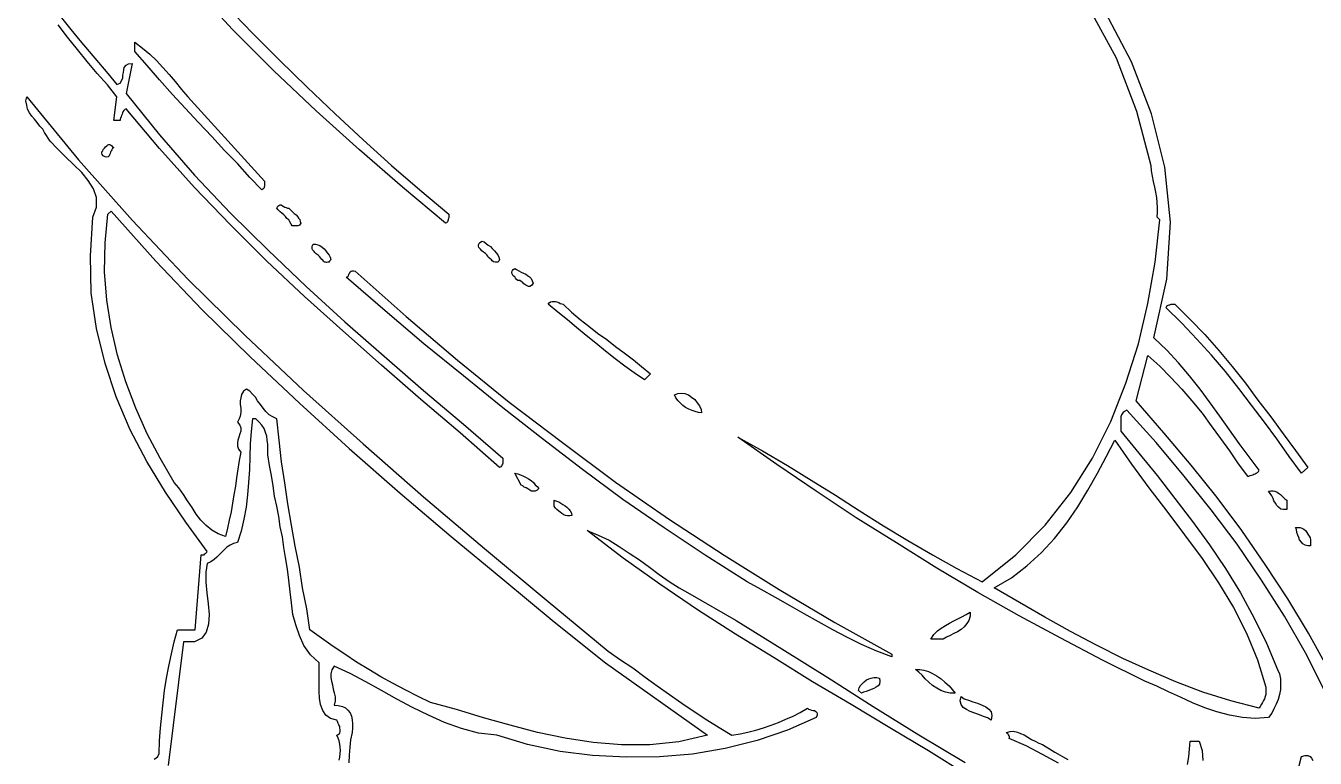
# Model space of a CAD drawing. Extents: x 0.04 to 7.28, y 0.05 to 9.48.
# Drawn here: x 0.044 to 2.858, y 5.259 to 6.858 of the extents above; entities that cross this region are included whole.
import ezdxf

# ---------------------------------------------------------------- set-up
doc = ezdxf.new("R2010")
doc.units = 0
doc.layers.add('1', color=7, linetype='Continuous')

msp = doc.modelspace()

# ---------------------------------------------------------------- linework, layer by layer
for points in [[(0.48, 6.903), (0.539, 6.842), (0.598, 6.783), (0.658, 6.724), (0.719, 6.666), (0.78, 6.609), (0.842, 6.553), (0.904, 6.5), (0.967, 6.447), (0.967, 6.444), (0.967, 6.441), (0.967, 6.439), (0.966, 6.436), (0.966, 6.434), (0.965, 6.432), (0.964, 6.43), (0.962, 6.428), (0.96, 6.427), (0.866, 6.506), (0.772, 6.587), (0.678, 6.672), (0.585, 6.76), (0.495, 6.85), (0.409, 6.944)], [(2.878, 5.407), (2.837, 5.489), (2.791, 5.569), (2.741, 5.648), (2.688, 5.726), (2.631, 5.801), (2.572, 5.875), (2.511, 5.948), (2.447, 6.019), (2.442, 6.016), (2.438, 6.013), (2.435, 6.009), (2.434, 6.004), (2.434, 5.999), (2.434, 5.994), (2.434, 5.988), (2.434, 5.983), (2.434, 5.978), (2.434, 5.973), (2.473, 5.925), (2.513, 5.876), (2.552, 5.826), (2.59, 5.776), (2.627, 5.725), (2.662, 5.673), (2.695, 5.62), (2.725, 5.565), (2.752, 5.51), (2.776, 5.453), (2.78, 5.443), (2.782, 5.432), (2.782, 5.42), (2.782, 5.409), (2.78, 5.398), (2.777, 5.387), (2.773, 5.377), (2.768, 5.367), (2.763, 5.357), (2.756, 5.348), (2.727, 5.346), (2.699, 5.348), (2.671, 5.353), (2.643, 5.36), (2.617, 5.369), (2.59, 5.38), (2.564, 5.392), (2.538, 5.404), (2.512, 5.416), (2.486, 5.427), (2.394, 5.473), (2.303, 5.521), (2.212, 5.57), (2.122, 5.621), (2.032, 5.674), (1.944, 5.729), (1.856, 5.784), (1.769, 5.842), (1.683, 5.9), (1.598, 5.96), (1.652, 5.93), (1.706, 5.898), (1.758, 5.866), (1.811, 5.833), (1.863, 5.8), (1.916, 5.766), (1.969, 5.734), (2.023, 5.703), (2.076, 5.673), (2.131, 5.644), (2.205, 5.703), (2.269, 5.768), (2.325, 5.839), (2.372, 5.914), (2.412, 5.994), (2.445, 6.078), (2.472, 6.164), (2.493, 6.252), (2.509, 6.342), (2.519, 6.434), (2.513, 6.44), (2.514, 6.451), (2.514, 6.461), (2.513, 6.472), (2.512, 6.483), (2.51, 6.495), (2.508, 6.506), (2.505, 6.518), (2.503, 6.53), (2.501, 6.541), (2.5, 6.552), (2.469, 6.671), (2.424, 6.787), (2.364, 6.898)], [(0.122, 6.875), (0.142, 6.85), (0.162, 6.826), (0.182, 6.802), (0.203, 6.778), (0.223, 6.754), (0.243, 6.73)], [(0.243, 6.73), (0.25, 6.733), (0.253, 6.738), (0.256, 6.744), (0.256, 6.75), (0.257, 6.756), (0.258, 6.762), (0.259, 6.767), (0.263, 6.772), (0.268, 6.775), (0.276, 6.776), (0.263, 6.71), (0.336, 6.62), (0.412, 6.532), (0.491, 6.449), (0.573, 6.368), (0.656, 6.289), (0.74, 6.212), (0.826, 6.137), (0.912, 6.062), (0.999, 5.988), (1.085, 5.914), (1.085, 5.911), (1.085, 5.908), (1.085, 5.906), (1.085, 5.903), (1.084, 5.901), (1.083, 5.899), (1.082, 5.897), (1.081, 5.895), (1.078, 5.894), (0.992, 5.969), (0.906, 6.042), (0.82, 6.117), (0.736, 6.192), (0.652, 6.267), (0.57, 6.344), (0.49, 6.424), (0.412, 6.505), (0.336, 6.59), (0.263, 6.677), (0.26, 6.675), (0.258, 6.673), (0.256, 6.67), (0.255, 6.668), (0.254, 6.665), (0.253, 6.662), (0.252, 6.659), (0.251, 6.657), (0.25, 6.654), (0.25, 6.651), (0.236, 6.651), (0.243, 6.703), (0.222, 6.729), (0.2, 6.754), (0.178, 6.78), (0.157, 6.806), (0.135, 6.833), (0.115, 6.86)], [(0.427, 6.671), (0.565, 6.519), (0.565, 6.516), (0.565, 6.513), (0.565, 6.511), (0.565, 6.508), (0.564, 6.506), (0.564, 6.504), (0.562, 6.502), (0.561, 6.501), (0.559, 6.5), (0.533, 6.527), (0.506, 6.557), (0.478, 6.586), (0.45, 6.616), (0.421, 6.647), (0.392, 6.678), (0.364, 6.708), (0.336, 6.74), (0.309, 6.771), (0.282, 6.802), (0.282, 6.822), (0.299, 6.809), (0.315, 6.796), (0.329, 6.782), (0.343, 6.767), (0.357, 6.752), (0.37, 6.736), (0.384, 6.719), (0.398, 6.703), (0.412, 6.687), (0.427, 6.671)], [(0.324, 5.257), (0.328, 5.259), (0.332, 5.263), (0.335, 5.269), (0.336, 5.297), (0.338, 5.325), (0.341, 5.353), (0.344, 5.38), (0.347, 5.407), (0.351, 5.434), (0.356, 5.46), (0.362, 5.487), (0.368, 5.513), (0.375, 5.539), (0.414, 5.539), (0.427, 5.703), (0.429, 5.703), (0.431, 5.703), (0.433, 5.703), (0.435, 5.705), (0.436, 5.706), (0.437, 5.707), (0.439, 5.709), (0.44, 5.71), (0.393, 5.774), (0.349, 5.84), (0.308, 5.907), (0.272, 5.976), (0.241, 6.048), (0.217, 6.121), (0.198, 6.197), (0.187, 6.275), (0.185, 6.356), (0.19, 6.44), (0.198, 6.462), (0.198, 6.483), (0.192, 6.502), (0.18, 6.52), (0.166, 6.538), (0.148, 6.555), (0.131, 6.572), (0.113, 6.589), (0.097, 6.606), (0.085, 6.625), (0.081, 6.632), (0.075, 6.639), (0.069, 6.647), (0.063, 6.654), (0.057, 6.661), (0.052, 6.668), (0.048, 6.676), (0.046, 6.685), (0.044, 6.694), (0.046, 6.703), (0.159, 6.565), (0.277, 6.433), (0.398, 6.305), (0.523, 6.182), (0.65, 6.062), (0.78, 5.945), (0.912, 5.83), (1.045, 5.717), (1.18, 5.605), (1.315, 5.493), (1.342, 5.474), (1.369, 5.456), (1.396, 5.436), (1.422, 5.417), (1.449, 5.398), (1.476, 5.379), (1.503, 5.361), (1.53, 5.343), (1.557, 5.326), (1.585, 5.309), (1.603, 5.312), (1.62, 5.316), (1.637, 5.32), (1.654, 5.325), (1.671, 5.331), (1.687, 5.337), (1.703, 5.344), (1.719, 5.351), (1.734, 5.359), (1.75, 5.368), (1.752, 5.366), (1.755, 5.365), (1.759, 5.364), (1.762, 5.363), (1.765, 5.363), (1.768, 5.361), (1.77, 5.359), (1.771, 5.356), (1.771, 5.353), (1.769, 5.348), (1.706, 5.32), (1.64, 5.298), (1.57, 5.28), (1.499, 5.268), (1.427, 5.262), (1.354, 5.261), (1.281, 5.265), (1.21, 5.274), (1.139, 5.289), (1.072, 5.309), (1.032, 5.314), (0.995, 5.324), (0.958, 5.337), (0.923, 5.353), (0.888, 5.37), (0.854, 5.388), (0.82, 5.407), (0.786, 5.426), (0.752, 5.444), (0.717, 5.46), (0.712, 5.452), (0.71, 5.443), (0.71, 5.435), (0.711, 5.427), (0.713, 5.419), (0.715, 5.41), (0.717, 5.402), (0.719, 5.393), (0.719, 5.384), (0.717, 5.375), (0.726, 5.374), (0.735, 5.372), (0.742, 5.369), (0.747, 5.364), (0.752, 5.358), (0.755, 5.351), (0.756, 5.343), (0.757, 5.334), (0.757, 5.325), (0.756, 5.315), (0.753, 5.299), (0.751, 5.283), (0.75, 5.266), (0.749, 5.249)], [(0.236, 6.592), (0.233, 6.59), (0.232, 6.587), (0.23, 6.585), (0.229, 6.582), (0.228, 6.579), (0.227, 6.576), (0.226, 6.574), (0.224, 6.572), (0.221, 6.571), (0.217, 6.572), (0.213, 6.574), (0.211, 6.577), (0.21, 6.58), (0.21, 6.583), (0.212, 6.585), (0.213, 6.588), (0.216, 6.591), (0.218, 6.594), (0.221, 6.596), (0.223, 6.598), (0.225, 6.599), (0.227, 6.599), (0.229, 6.598), (0.231, 6.597), (0.232, 6.596), (0.233, 6.594), (0.235, 6.593), (0.236, 6.592)], [(0.644, 6.427), (0.643, 6.425), (0.641, 6.423), (0.64, 6.422), (0.638, 6.421), (0.636, 6.421), (0.633, 6.421), (0.63, 6.421), (0.627, 6.421), (0.625, 6.421), (0.623, 6.425), (0.62, 6.43), (0.618, 6.434), (0.614, 6.437), (0.611, 6.442), (0.607, 6.445), (0.603, 6.449), (0.599, 6.452), (0.595, 6.456), (0.592, 6.46), (0.594, 6.464), (0.596, 6.466), (0.599, 6.467), (0.601, 6.467), (0.604, 6.465), (0.606, 6.464), (0.609, 6.462), (0.612, 6.461), (0.615, 6.46), (0.618, 6.46), (0.621, 6.457), (0.624, 6.454), (0.627, 6.451), (0.63, 6.448), (0.634, 6.445), (0.637, 6.442), (0.639, 6.438), (0.642, 6.435), (0.643, 6.431), (0.644, 6.427)], [(1.078, 6.348), (1.076, 6.344), (1.074, 6.342), (1.071, 6.342), (1.068, 6.342), (1.065, 6.343), (1.062, 6.345), (1.06, 6.347), (1.057, 6.35), (1.054, 6.352), (1.052, 6.355), (1.05, 6.358), (1.047, 6.361), (1.043, 6.364), (1.039, 6.367), (1.036, 6.37), (1.033, 6.374), (1.032, 6.377), (1.032, 6.38), (1.034, 6.384), (1.039, 6.388), (1.044, 6.386), (1.049, 6.383), (1.053, 6.379), (1.058, 6.376), (1.062, 6.372), (1.067, 6.367), (1.07, 6.363), (1.074, 6.358), (1.076, 6.353), (1.078, 6.348)], [(0.71, 6.348), (0.709, 6.346), (0.707, 6.344), (0.705, 6.342), (0.703, 6.342), (0.7, 6.341), (0.698, 6.342), (0.696, 6.342), (0.694, 6.344), (0.692, 6.346), (0.69, 6.348), (0.688, 6.351), (0.685, 6.354), (0.682, 6.357), (0.678, 6.36), (0.675, 6.363), (0.673, 6.365), (0.67, 6.369), (0.669, 6.372), (0.669, 6.377), (0.671, 6.381), (0.676, 6.381), (0.681, 6.38), (0.686, 6.378), (0.691, 6.375), (0.695, 6.371), (0.699, 6.367), (0.702, 6.362), (0.706, 6.357), (0.708, 6.353), (0.71, 6.348)], [(0.763, 6.322), (0.874, 6.223), (0.986, 6.128), (1.099, 6.036), (1.215, 5.948), (1.331, 5.862), (1.449, 5.78), (1.568, 5.702), (1.688, 5.627), (1.81, 5.555), (1.934, 5.486), (1.934, 5.48), (1.901, 5.493), (1.868, 5.507), (1.836, 5.523), (1.805, 5.539), (1.774, 5.557), (1.743, 5.574), (1.712, 5.592), (1.68, 5.61), (1.649, 5.627), (1.618, 5.644), (1.527, 5.702), (1.437, 5.762), (1.347, 5.824), (1.259, 5.889), (1.172, 5.956), (1.085, 6.024), (0.999, 6.094), (0.913, 6.164), (0.828, 6.236), (0.743, 6.309), (0.746, 6.31), (0.748, 6.312), (0.749, 6.315), (0.75, 6.317), (0.751, 6.319), (0.752, 6.321), (0.754, 6.322), (0.756, 6.323), (0.759, 6.323), (0.763, 6.322)], [(1.151, 6.296), (1.148, 6.291), (1.144, 6.289), (1.141, 6.289), (1.138, 6.29), (1.135, 6.292), (1.131, 6.295), (1.128, 6.298), (1.125, 6.3), (1.122, 6.302), (1.118, 6.302), (1.115, 6.304), (1.113, 6.307), (1.111, 6.31), (1.108, 6.312), (1.106, 6.315), (1.105, 6.318), (1.105, 6.321), (1.106, 6.324), (1.108, 6.326), (1.111, 6.328), (1.115, 6.326), (1.12, 6.323), (1.125, 6.32), (1.13, 6.318), (1.135, 6.316), (1.139, 6.313), (1.143, 6.31), (1.147, 6.306), (1.149, 6.301), (1.151, 6.296)], [(1.407, 6.098), (1.394, 6.085), (1.372, 6.1), (1.351, 6.115), (1.33, 6.131), (1.309, 6.148), (1.288, 6.165), (1.267, 6.182), (1.246, 6.199), (1.226, 6.216), (1.205, 6.233), (1.184, 6.25), (1.186, 6.253), (1.189, 6.255), (1.193, 6.256), (1.196, 6.256), (1.2, 6.256), (1.203, 6.255), (1.207, 6.254), (1.21, 6.252), (1.214, 6.251), (1.217, 6.25), (1.235, 6.233), (1.254, 6.217), (1.273, 6.202), (1.292, 6.187), (1.312, 6.173), (1.331, 6.158), (1.35, 6.144), (1.37, 6.129), (1.388, 6.114), (1.407, 6.098)], [(2.552, 6.25), (2.585, 6.217), (2.617, 6.184), (2.648, 6.149), (2.677, 6.114), (2.706, 6.078), (2.733, 6.041), (2.761, 6.004), (2.788, 5.967), (2.815, 5.931), (2.842, 5.894), (2.828, 5.881), (2.801, 5.918), (2.774, 5.956), (2.747, 5.993), (2.719, 6.03), (2.691, 6.066), (2.662, 6.103), (2.632, 6.139), (2.6, 6.174), (2.567, 6.209), (2.532, 6.243), (2.534, 6.245), (2.535, 6.247), (2.537, 6.248), (2.539, 6.249), (2.541, 6.249), (2.544, 6.25), (2.546, 6.25), (2.549, 6.25), (2.552, 6.25)], [(1.519, 6.013), (1.512, 6.014), (1.505, 6.016), (1.498, 6.018), (1.491, 6.021), (1.484, 6.025), (1.478, 6.029), (1.473, 6.034), (1.468, 6.039), (1.463, 6.046), (1.46, 6.052), (1.467, 6.055), (1.474, 6.056), (1.482, 6.055), (1.49, 6.052), (1.497, 6.047), (1.504, 6.042), (1.509, 6.035), (1.514, 6.028), (1.518, 6.02), (1.519, 6.013)], [(0.728, 5.255), (0.729, 5.261), (0.73, 5.269), (0.731, 5.276), (0.73, 5.283), (0.729, 5.29), (0.728, 5.297), (0.726, 5.303), (0.723, 5.309), (0.726, 5.311), (0.729, 5.314), (0.73, 5.318), (0.73, 5.321), (0.729, 5.325), (0.729, 5.328), (0.727, 5.332), (0.726, 5.335), (0.724, 5.339), (0.723, 5.342), (0.709, 5.346), (0.699, 5.353), (0.692, 5.363), (0.687, 5.376), (0.685, 5.39), (0.684, 5.405), (0.684, 5.421), (0.684, 5.437), (0.684, 5.452), (0.684, 5.467), (0.665, 5.485), (0.651, 5.505), (0.641, 5.527), (0.633, 5.55), (0.627, 5.573), (0.624, 5.598), (0.621, 5.622), (0.618, 5.648), (0.615, 5.672), (0.611, 5.697), (0.607, 5.719), (0.604, 5.742), (0.599, 5.764), (0.596, 5.787), (0.592, 5.809), (0.587, 5.831), (0.584, 5.854), (0.58, 5.876), (0.576, 5.898), (0.572, 5.921), (0.572, 5.928), (0.572, 5.935), (0.572, 5.944), (0.571, 5.953), (0.57, 5.962), (0.567, 5.97), (0.564, 5.979), (0.559, 5.986), (0.553, 5.993), (0.546, 6), (0.539, 6), (0.536, 5.972), (0.534, 5.945), (0.533, 5.917), (0.532, 5.889), (0.53, 5.861), (0.528, 5.834), (0.525, 5.807), (0.52, 5.781), (0.514, 5.755), (0.506, 5.73), (0.497, 5.728), (0.49, 5.724), (0.483, 5.72), (0.478, 5.715), (0.472, 5.709), (0.467, 5.704), (0.461, 5.698), (0.455, 5.693), (0.448, 5.688), (0.44, 5.684), (0.437, 5.665), (0.437, 5.643), (0.439, 5.62), (0.442, 5.596), (0.444, 5.573), (0.443, 5.552), (0.438, 5.534), (0.428, 5.521), (0.412, 5.513), (0.388, 5.513), (0.355, 5.243)], [(1.164, 5.848), (1.16, 5.844), (1.156, 5.842), (1.152, 5.842), (1.148, 5.842), (1.144, 5.844), (1.14, 5.847), (1.136, 5.849), (1.132, 5.851), (1.129, 5.854), (1.125, 5.855), (1.111, 5.881), (1.118, 5.88), (1.124, 5.878), (1.13, 5.875), (1.136, 5.872), (1.141, 5.869), (1.147, 5.865), (1.152, 5.861), (1.156, 5.856), (1.16, 5.852), (1.164, 5.848)], [(2.796, 5.822), (2.796, 5.802), (2.789, 5.802), (2.783, 5.803), (2.778, 5.807), (2.774, 5.811), (2.771, 5.816), (2.768, 5.821), (2.766, 5.826), (2.763, 5.832), (2.76, 5.837), (2.756, 5.842), (2.761, 5.843), (2.766, 5.843), (2.77, 5.842), (2.775, 5.84), (2.778, 5.838), (2.782, 5.835), (2.785, 5.832), (2.789, 5.828), (2.792, 5.825), (2.796, 5.822)], [(1.236, 5.789), (1.231, 5.788), (1.226, 5.788), (1.222, 5.789), (1.218, 5.79), (1.214, 5.793), (1.21, 5.796), (1.207, 5.798), (1.203, 5.802), (1.2, 5.805), (1.197, 5.809), (1.197, 5.822), (1.202, 5.82), (1.207, 5.819), (1.212, 5.816), (1.216, 5.813), (1.221, 5.81), (1.225, 5.807), (1.229, 5.803), (1.232, 5.799), (1.235, 5.794), (1.236, 5.789)], [(2.098, 5.223), (2.014, 5.275), (1.93, 5.325), (1.845, 5.376), (1.761, 5.426), (1.677, 5.478), (1.593, 5.53), (1.51, 5.583), (1.428, 5.639), (1.348, 5.696), (1.269, 5.756), (1.293, 5.746), (1.317, 5.735), (1.339, 5.721), (1.361, 5.707), (1.383, 5.692), (1.405, 5.676), (1.426, 5.66), (1.448, 5.645), (1.47, 5.631), (1.493, 5.618), (1.594, 5.56), (1.694, 5.498), (1.794, 5.435), (1.893, 5.372), (1.993, 5.31), (2.094, 5.25)], [(2.848, 5.736), (2.848, 5.723), (2.842, 5.723), (2.836, 5.724), (2.831, 5.727), (2.828, 5.731), (2.824, 5.736), (2.822, 5.741), (2.82, 5.746), (2.818, 5.752), (2.817, 5.758), (2.815, 5.763), (2.82, 5.763), (2.825, 5.763), (2.829, 5.761), (2.833, 5.759), (2.837, 5.756), (2.84, 5.752), (2.842, 5.748), (2.845, 5.744), (2.847, 5.74), (2.848, 5.736)], [(2.105, 5.578), (2.105, 5.569), (2.102, 5.56), (2.098, 5.553), (2.092, 5.546), (2.085, 5.54), (2.077, 5.535), (2.069, 5.531), (2.061, 5.527), (2.053, 5.523), (2.046, 5.519), (2.019, 5.519), (2.026, 5.529), (2.034, 5.537), (2.042, 5.543), (2.051, 5.549), (2.06, 5.554), (2.069, 5.559), (2.078, 5.563), (2.087, 5.568), (2.096, 5.573), (2.105, 5.578)], [(1.907, 5.434), (1.908, 5.427), (1.907, 5.421), (1.904, 5.417), (1.9, 5.414), (1.895, 5.411), (1.889, 5.409), (1.884, 5.407), (1.878, 5.405), (1.872, 5.403), (1.868, 5.401), (1.861, 5.407), (1.863, 5.413), (1.866, 5.418), (1.87, 5.422), (1.874, 5.426), (1.879, 5.43), (1.884, 5.432), (1.889, 5.434), (1.895, 5.435), (1.901, 5.435), (1.907, 5.434)], [(2.072, 5.401), (2.061, 5.401), (2.051, 5.403), (2.041, 5.407), (2.032, 5.412), (2.023, 5.418), (2.015, 5.425), (2.007, 5.432), (2, 5.44), (1.993, 5.447), (1.986, 5.453), (1.995, 5.453), (2.004, 5.451), (2.014, 5.448), (2.023, 5.444), (2.033, 5.438), (2.042, 5.432), (2.05, 5.425), (2.059, 5.417), (2.066, 5.409), (2.072, 5.401)], [(2.151, 5.342), (2.143, 5.347), (2.134, 5.35), (2.125, 5.354), (2.115, 5.357), (2.105, 5.361), (2.097, 5.365), (2.09, 5.37), (2.085, 5.376), (2.083, 5.384), (2.085, 5.394), (2.092, 5.389), (2.101, 5.386), (2.111, 5.382), (2.121, 5.379), (2.131, 5.375), (2.139, 5.371), (2.146, 5.366), (2.151, 5.36), (2.152, 5.352), (2.151, 5.342)], [(2.298, 5.248), (2.263, 5.267), (2.227, 5.286), (2.19, 5.302), (2.191, 5.304), (2.191, 5.306), (2.19, 5.308), (2.189, 5.31), (2.188, 5.311), (2.187, 5.312), (2.185, 5.314), (2.184, 5.315), (2.192, 5.317), (2.199, 5.318), (2.208, 5.316), (2.215, 5.313), (2.223, 5.31), (2.231, 5.305), (2.239, 5.3), (2.247, 5.296), (2.255, 5.292), (2.263, 5.289), (2.29, 5.272), (2.318, 5.256)], [(2.579, 5.245), (2.582, 5.262), (2.584, 5.279), (2.585, 5.296), (2.605, 5.296), (2.611, 5.276), (2.613, 5.254)], [(2.789, 5.111), (2.828, 5.263), (2.836, 5.265), (2.842, 5.265), (2.847, 5.263), (2.85, 5.259), (2.853, 5.254)]]:
    msp.add_lwpolyline(points)
at = {"layer": '1'}
for points in [[(2.886, 5.454), (2.843, 5.532), (2.798, 5.607), (2.749, 5.682), (2.698, 5.756), (2.644, 5.828), (2.587, 5.899), (2.528, 5.969), (2.467, 6.039), (2.493, 6.138), (2.519, 6.115), (2.543, 6.09), (2.567, 6.065), (2.589, 6.039), (2.611, 6.012), (2.631, 5.985), (2.651, 5.957), (2.671, 5.93), (2.69, 5.902), (2.71, 5.875), (2.713, 5.875), (2.716, 5.876), (2.719, 5.877), (2.722, 5.878), (2.724, 5.879), (2.727, 5.88), (2.729, 5.881), (2.732, 5.883), (2.734, 5.885), (2.736, 5.888), (2.714, 5.917), (2.692, 5.946), (2.671, 5.976), (2.65, 6.006), (2.629, 6.035), (2.607, 6.065), (2.584, 6.094), (2.56, 6.122), (2.534, 6.15), (2.506, 6.177), (2.534, 6.305), (2.542, 6.429), (2.53, 6.549), (2.501, 6.666), (2.457, 6.779), (2.4, 6.887)], [(1.309, 5.467), (1.532, 5.309), (1.469, 5.295), (1.406, 5.288), (1.344, 5.288), (1.282, 5.293), (1.221, 5.303), (1.161, 5.315), (1.101, 5.331), (1.043, 5.347), (0.984, 5.365), (0.927, 5.381), (0.9, 5.394), (0.872, 5.408), (0.846, 5.422), (0.819, 5.437), (0.793, 5.453), (0.766, 5.469), (0.74, 5.486), (0.715, 5.503), (0.689, 5.521), (0.664, 5.539), (0.657, 5.585), (0.648, 5.631), (0.641, 5.676), (0.632, 5.722), (0.624, 5.768), (0.616, 5.814), (0.609, 5.86), (0.602, 5.906), (0.597, 5.953), (0.592, 6), (0.583, 6.004), (0.575, 6.009), (0.568, 6.016), (0.562, 6.023), (0.556, 6.031), (0.55, 6.039), (0.545, 6.047), (0.539, 6.054), (0.533, 6.06), (0.526, 6.065), (0.519, 6.06), (0.515, 6.053), (0.513, 6.046), (0.512, 6.039), (0.512, 6.031), (0.513, 6.023), (0.513, 6.014), (0.512, 6.006), (0.51, 6), (0.506, 5.993), (0.511, 5.986), (0.513, 5.98), (0.513, 5.973), (0.511, 5.967), (0.509, 5.96), (0.507, 5.953), (0.506, 5.947), (0.506, 5.94), (0.508, 5.934), (0.513, 5.927), (0.51, 5.909), (0.507, 5.89), (0.504, 5.871), (0.502, 5.853), (0.498, 5.834), (0.495, 5.816), (0.492, 5.797), (0.488, 5.779), (0.484, 5.761), (0.48, 5.743), (0.464, 5.749), (0.45, 5.757), (0.438, 5.767), (0.426, 5.779), (0.416, 5.792), (0.407, 5.806), (0.397, 5.821), (0.388, 5.835), (0.378, 5.849), (0.368, 5.861), (0.337, 5.914), (0.309, 5.967), (0.284, 6.023), (0.262, 6.081), (0.244, 6.139), (0.23, 6.199), (0.221, 6.259), (0.216, 6.321), (0.217, 6.384), (0.223, 6.447), (0.23, 6.453), (0.328, 6.344), (0.429, 6.238), (0.534, 6.135), (0.641, 6.034), (0.75, 5.935), (0.861, 5.838), (0.972, 5.743), (1.085, 5.65), (1.197, 5.557), (1.309, 5.467)], [(2.75, 5.414), (2.75, 5.409), (2.75, 5.403), (2.75, 5.398), (2.749, 5.394), (2.747, 5.389), (2.745, 5.385), (2.743, 5.381), (2.741, 5.377), (2.738, 5.372), (2.736, 5.368), (2.674, 5.384), (2.613, 5.403), (2.554, 5.426), (2.495, 5.451), (2.438, 5.477), (2.381, 5.506), (2.324, 5.536), (2.268, 5.567), (2.213, 5.599), (2.157, 5.631), (2.195, 5.653), (2.229, 5.679), (2.261, 5.708), (2.289, 5.739), (2.316, 5.773), (2.34, 5.808), (2.362, 5.844), (2.383, 5.881), (2.402, 5.917), (2.421, 5.953), (2.457, 5.901), (2.495, 5.849), (2.534, 5.798), (2.573, 5.747), (2.611, 5.695), (2.647, 5.642), (2.68, 5.588), (2.708, 5.532), (2.732, 5.474), (2.75, 5.414)]]:
    msp.add_lwpolyline(points, dxfattribs=at)

doc.saveas('drawing.dxf')
